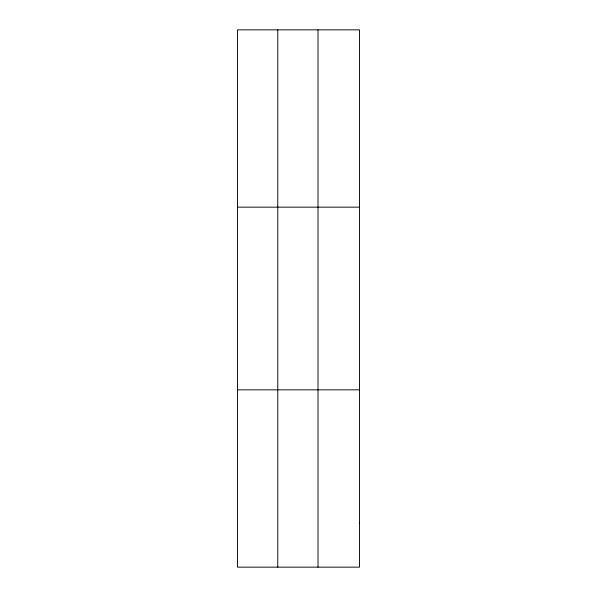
<?xml version="1.0" encoding="UTF-8"?>
<svg xmlns="http://www.w3.org/2000/svg" width="597" height="597" viewBox="0 0 597 597"><rect width="100%" height="100%" fill="white"/><g stroke="black" fill="none" stroke-linecap="round" stroke-linejoin="round"><path stroke-width="0.9" d="M277.762 567.15L277.762 29.85M318.014 567.15L318.014 29.85M237.509 207.159L359.491 207.159M237.509 389.841L359.491 389.841M359.491 522.823L359.491 567.15L237.509 567.15L237.509 29.85L359.491 29.85L359.491 522.823"/></g></svg>
